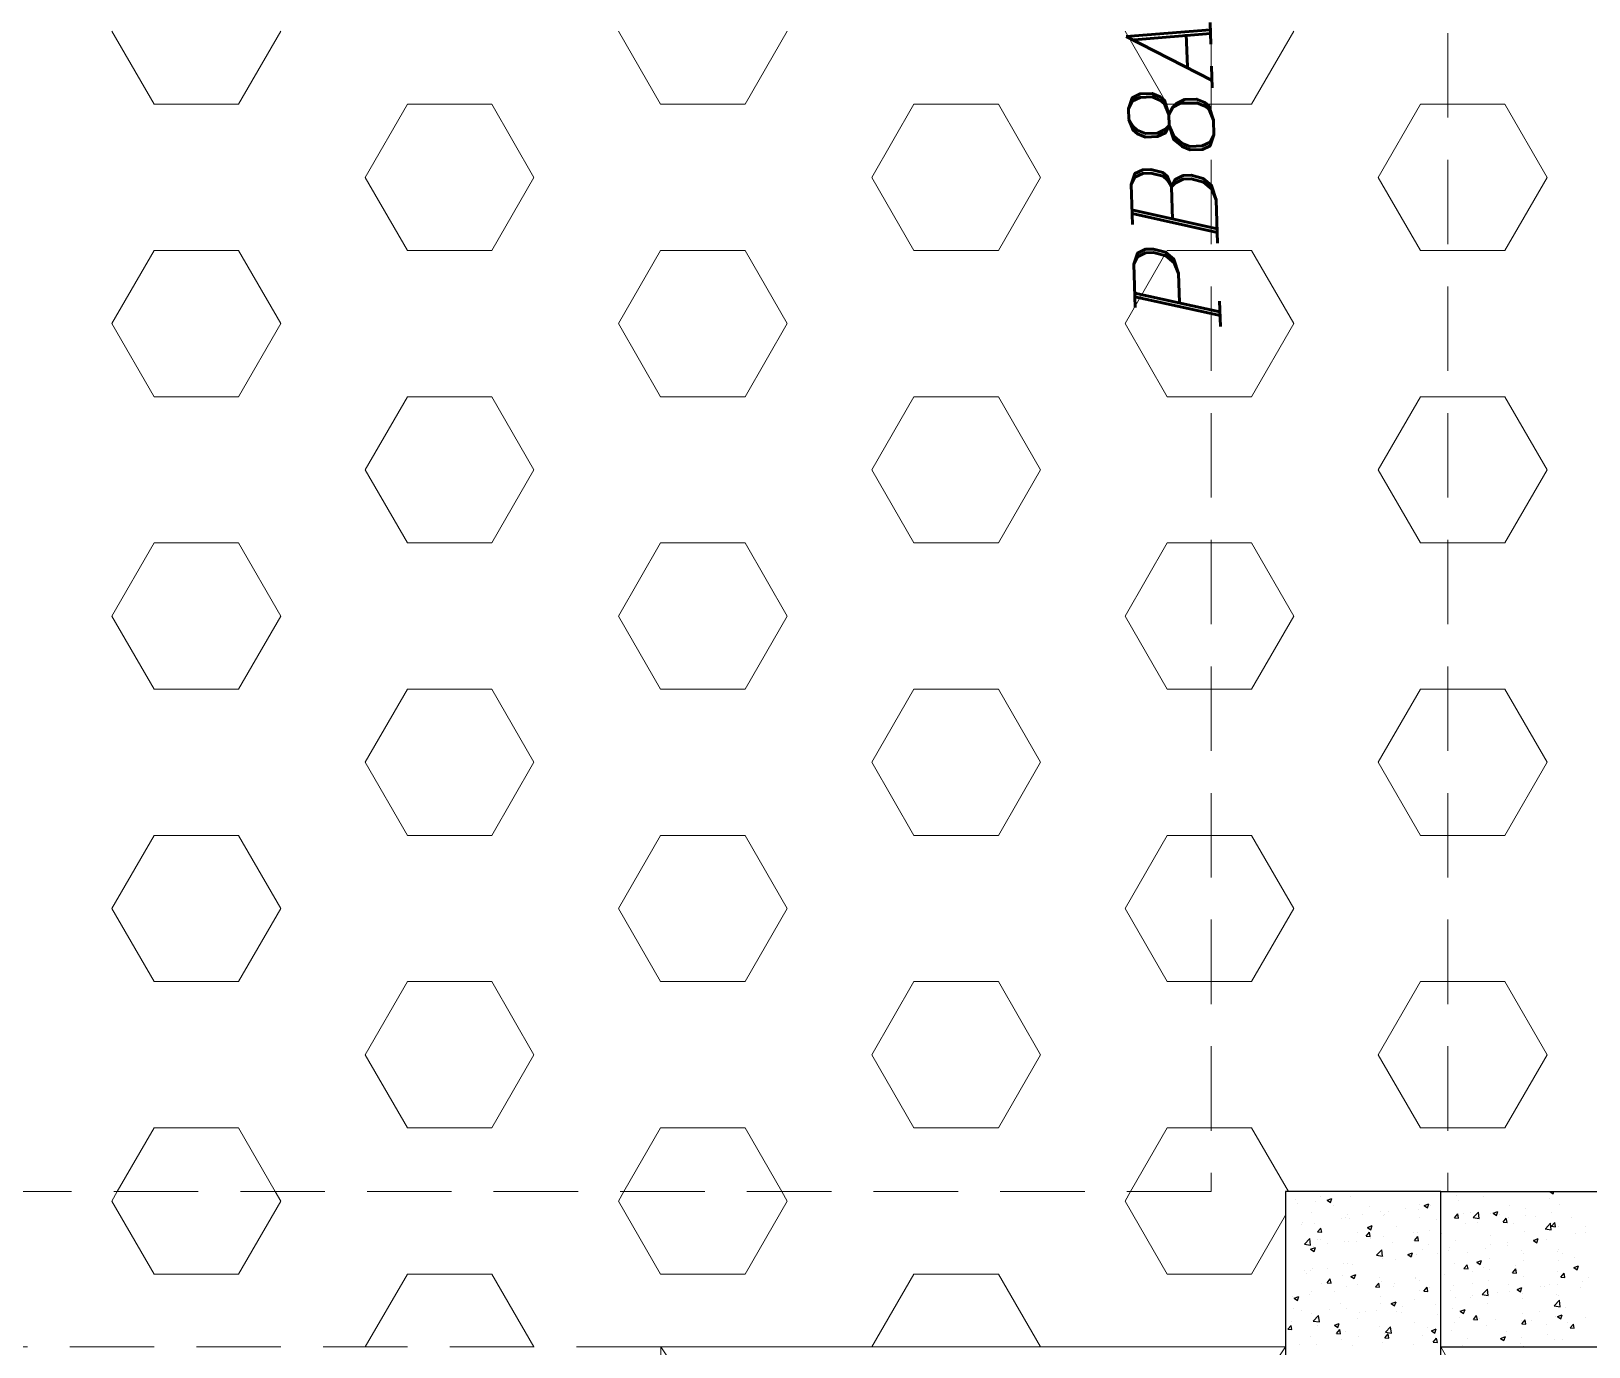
# Model space of a CAD drawing. Header units: millimetres. Extents: x 331487 to 517269, y 198509 to 399936.
# Drawn here: x 396103 to 398409, y 381214 to 383162 of the extents above; entities that cross this region are included whole.
import ezdxf

# ---------------------------------------------------------------- set-up
doc = ezdxf.new("R2010")
doc.units = ezdxf.units.MM
doc.header["$MEASUREMENT"] = 0
doc.linetypes.add('DASHED', pattern=[0.75, 0.5, -0.25])
doc.linetypes.add('DASHED2', pattern=[0.375, 0.25, -0.125])
doc.layers.add('9th_Sunk', color=251, linetype='DASHED', lineweight=5)
doc.layers.add('BEAM', color=1, linetype='Continuous', lineweight=5)
doc.layers.add('COLUMN', color=6, linetype='Continuous')
doc.styles.add('ITALICC', font='italicc', dxfattribs={"height": 0.3})

msp = doc.modelspace()

# ---------------------------------------------------------------- linework, layer by layer
at = {"layer": '9th_Sunk', "linetype": 'Continuous'}
for p, q in [((396284.8, 383053.7), (396222.3, 383162)), ((396409.8, 383053.7), (396472.3, 383162)), ((397034.8, 383053.7), (396972.3, 383162)), ((397159.8, 383053.7), (397222.3, 383162)), ((397784.8, 383053.7), (397722.3, 383162)), ((397909.8, 383053.7), (397972.3, 383162)), ((396284.8, 383053.7), (396409.8, 383053.7)), ((396597.3, 382945.5), (396659.8, 383053.7)), ((396659.8, 383053.7), (396784.8, 383053.7)), ((396847.3, 382945.5), (396784.8, 383053.7)), ((397034.8, 383053.7), (397159.8, 383053.7)), ((397347.3, 382945.5), (397409.8, 383053.7)), ((397409.8, 383053.7), (397534.8, 383053.7)), ((397597.3, 382945.5), (397534.8, 383053.7)), ((397784.8, 383053.7), (397850.1, 383053.7)), ((397850.1, 383053.7), (397909.8, 383053.7)), ((398097.3, 382945.5), (398159.8, 383053.7)), ((398159.8, 383053.7), (398200.1, 383053.7)), ((398200.1, 383053.7), (398284.8, 383053.7)), ((398347.3, 382945.5), (398284.8, 383053.7)), ((396659.8, 382837.2), (396597.3, 382945.5)), ((396784.8, 382837.2), (396847.3, 382945.5)), ((397409.8, 382837.2), (397347.3, 382945.5)), ((397534.8, 382837.2), (397597.3, 382945.5)), ((398159.8, 382837.2), (398097.3, 382945.5)), ((398284.8, 382837.2), (398347.3, 382945.5)), ((396222.3, 382729), (396284.8, 382837.2)), ((396284.8, 382837.2), (396409.8, 382837.2)), ((396472.3, 382729), (396409.8, 382837.2)), ((396659.8, 382837.2), (396784.8, 382837.2)), ((396972.3, 382729), (397034.8, 382837.2)), ((397034.8, 382837.2), (397159.8, 382837.2)), ((397222.3, 382729), (397159.8, 382837.2)), ((397409.8, 382837.2), (397534.8, 382837.2)), ((397722.3, 382729), (397784.8, 382837.2)), ((397784.8, 382837.2), (397850.1, 382837.2)), ((397850.1, 382837.2), (397909.8, 382837.2)), ((397972.3, 382729), (397909.8, 382837.2)), ((398159.8, 382837.2), (398200.1, 382837.2)), ((398200.1, 382837.2), (398284.8, 382837.2)), ((396284.8, 382620.7), (396222.3, 382729)), ((396409.8, 382620.7), (396472.3, 382729)), ((397034.8, 382620.7), (396972.3, 382729)), ((397159.8, 382620.7), (397222.3, 382729)), ((397784.8, 382620.7), (397722.3, 382729)), ((397909.8, 382620.7), (397972.3, 382729)), ((396284.8, 382620.7), (396409.8, 382620.7)), ((396597.3, 382512.5), (396659.8, 382620.7)), ((396659.8, 382620.7), (396784.8, 382620.7)), ((396847.3, 382512.5), (396784.8, 382620.7)), ((397034.8, 382620.7), (397159.8, 382620.7)), ((397347.3, 382512.5), (397409.8, 382620.7)), ((397409.8, 382620.7), (397534.8, 382620.7)), ((397597.3, 382512.5), (397534.8, 382620.7)), ((397784.8, 382620.7), (397850.1, 382620.7)), ((397850.1, 382620.7), (397909.8, 382620.7)), ((398097.3, 382512.5), (398159.8, 382620.7)), ((398159.8, 382620.7), (398200.1, 382620.7)), ((398200.1, 382620.7), (398284.8, 382620.7)), ((398347.3, 382512.5), (398284.8, 382620.7)), ((396659.8, 382404.2), (396597.3, 382512.5)), ((396784.8, 382404.2), (396847.3, 382512.5)), ((397409.8, 382404.2), (397347.3, 382512.5)), ((397534.8, 382404.2), (397597.3, 382512.5)), ((398159.8, 382404.2), (398097.3, 382512.5)), ((398284.8, 382404.2), (398347.3, 382512.5)), ((396222.3, 382296), (396284.8, 382404.2)), ((396284.8, 382404.2), (396409.8, 382404.2)), ((396472.3, 382296), (396409.8, 382404.2)), ((396659.8, 382404.2), (396784.8, 382404.2)), ((396972.3, 382296), (397034.8, 382404.2)), ((397034.8, 382404.2), (397159.8, 382404.2)), ((397222.3, 382296), (397159.8, 382404.2)), ((397409.8, 382404.2), (397534.8, 382404.2)), ((397722.3, 382296), (397784.8, 382404.2)), ((397784.8, 382404.2), (397850.1, 382404.2)), ((397850.1, 382404.2), (397909.8, 382404.2)), ((397972.3, 382296), (397909.8, 382404.2)), ((398159.8, 382404.2), (398200.1, 382404.2)), ((398200.1, 382404.2), (398284.8, 382404.2)), ((396284.8, 382187.7), (396222.3, 382296)), ((396409.8, 382187.7), (396472.3, 382296)), ((397034.8, 382187.7), (396972.3, 382296)), ((397159.8, 382187.7), (397222.3, 382296)), ((397784.8, 382187.7), (397722.3, 382296)), ((397909.8, 382187.7), (397972.3, 382296)), ((396284.8, 382187.7), (396409.8, 382187.7)), ((396597.3, 382079.5), (396659.8, 382187.7)), ((396659.8, 382187.7), (396784.8, 382187.7)), ((396847.3, 382079.5), (396784.8, 382187.7)), ((397034.8, 382187.7), (397159.8, 382187.7)), ((397347.3, 382079.5), (397409.8, 382187.7)), ((397409.8, 382187.7), (397534.8, 382187.7)), ((397597.3, 382079.5), (397534.8, 382187.7)), ((397784.8, 382187.7), (397850.1, 382187.7)), ((397850.1, 382187.7), (397909.8, 382187.7)), ((398097.3, 382079.5), (398159.8, 382187.7)), ((398159.8, 382187.7), (398200.1, 382187.7)), ((398200.1, 382187.7), (398284.8, 382187.7)), ((398347.3, 382079.5), (398284.8, 382187.7)), ((396659.8, 381971.2), (396597.3, 382079.5)), ((396784.8, 381971.2), (396847.3, 382079.5)), ((397409.8, 381971.2), (397347.3, 382079.5)), ((397534.8, 381971.2), (397597.3, 382079.5)), ((398159.8, 381971.2), (398097.3, 382079.5)), ((398284.8, 381971.2), (398347.3, 382079.5)), ((396222.3, 381862.9), (396284.8, 381971.2)), ((396284.8, 381971.2), (396409.8, 381971.2)), ((396472.3, 381862.9), (396409.8, 381971.2)), ((396659.8, 381971.2), (396784.8, 381971.2)), ((396972.3, 381862.9), (397034.8, 381971.2)), ((397034.8, 381971.2), (397159.8, 381971.2)), ((397222.3, 381862.9), (397159.8, 381971.2)), ((397409.8, 381971.2), (397534.8, 381971.2)), ((397722.3, 381862.9), (397784.8, 381971.2)), ((397784.8, 381971.2), (397850.1, 381971.2)), ((397850.1, 381971.2), (397909.8, 381971.2)), ((397972.3, 381862.9), (397909.8, 381971.2)), ((398159.8, 381971.2), (398200.1, 381971.2)), ((398200.1, 381971.2), (398284.8, 381971.2)), ((396284.8, 381754.7), (396222.3, 381862.9)), ((396409.8, 381754.7), (396472.3, 381862.9)), ((397034.8, 381754.7), (396972.3, 381862.9)), ((397159.8, 381754.7), (397222.3, 381862.9)), ((397784.8, 381754.7), (397722.3, 381862.9)), ((397909.8, 381754.7), (397972.3, 381862.9)), ((396284.8, 381754.7), (396409.8, 381754.7)), ((396597.3, 381646.4), (396659.8, 381754.7)), ((396659.8, 381754.7), (396784.8, 381754.7)), ((396847.3, 381646.4), (396784.8, 381754.7)), ((397034.8, 381754.7), (397159.8, 381754.7)), ((397347.3, 381646.4), (397409.8, 381754.7)), ((397409.8, 381754.7), (397534.8, 381754.7)), ((397597.3, 381646.4), (397534.8, 381754.7)), ((397784.8, 381754.7), (397850.1, 381754.7)), ((397850.1, 381754.7), (397909.8, 381754.7)), ((398097.3, 381646.4), (398159.8, 381754.7)), ((398159.8, 381754.7), (398200.1, 381754.7)), ((398200.1, 381754.7), (398284.8, 381754.7)), ((398347.3, 381646.4), (398284.8, 381754.7)), ((396659.8, 381538.2), (396597.3, 381646.4)), ((396784.8, 381538.2), (396847.3, 381646.4)), ((397409.8, 381538.2), (397347.3, 381646.4)), ((397534.8, 381538.2), (397597.3, 381646.4)), ((398159.8, 381538.2), (398097.3, 381646.4)), ((398284.8, 381538.2), (398347.3, 381646.4)), ((396230.4, 381444), (396284.8, 381538.2)), ((396284.8, 381538.2), (396409.8, 381538.2)), ((396464.2, 381444), (396409.8, 381538.2)), ((396659.8, 381538.2), (396784.8, 381538.2)), ((396980.4, 381444), (397034.8, 381538.2)), ((397034.8, 381538.2), (397159.8, 381538.2)), ((397214.2, 381444), (397159.8, 381538.2)), ((397409.8, 381538.2), (397534.8, 381538.2)), ((397730.4, 381444), (397784.8, 381538.2)), ((397784.8, 381538.2), (397850.1, 381538.2)), ((397850.1, 381538.2), (397909.8, 381538.2)), ((397964.2, 381444), (397909.8, 381538.2)), ((398159.8, 381538.2), (398200.1, 381538.2)), ((398200.1, 381538.2), (398284.8, 381538.2)), ((396222.3, 381429.9), (396230.4, 381444)), ((396472.3, 381429.9), (396464.2, 381444)), ((396972.3, 381429.9), (396980.4, 381444)), ((397222.3, 381429.9), (397214.2, 381444)), ((397722.3, 381429.9), (397730.4, 381444)), ((396284.8, 381321.7), (396222.3, 381429.9)), ((396409.8, 381321.7), (396472.3, 381429.9)), ((397034.8, 381321.7), (396972.3, 381429.9)), ((397159.8, 381321.7), (397222.3, 381429.9)), ((397784.8, 381321.7), (397722.3, 381429.9)), ((397909.8, 381321.7), (397960.1, 381408.9)), ((396284.8, 381321.7), (396409.8, 381321.7)), ((396597.6, 381214), (396659.8, 381321.7)), ((396659.8, 381321.7), (396784.8, 381321.7)), ((396847, 381214), (396784.8, 381321.7)), ((397034.8, 381321.7), (397159.8, 381321.7)), ((397347.6, 381214), (397409.8, 381321.7)), ((397409.8, 381321.7), (397534.8, 381321.7)), ((397597, 381214), (397534.8, 381321.7)), ((397784.8, 381321.7), (397909.8, 381321.7)), ((396597.3, 381213.4), (396597.6, 381214)), ((396847.3, 381213.4), (396847, 381214))]:
    msp.add_line(p, q, dxfattribs=at)
at = {"layer": 'BEAM', "linetype": 'DASHED2', "ltscale": 500}
for p, q in [((397850.1, 384659), (397850.1, 381444)), ((398200.1, 384659), (398200.1, 381444)), ((397850.1, 381444), (393820.1, 381444)), ((397035.1, 381214), (393820.1, 381214))]:
    msp.add_line(p, q, dxfattribs=at)
at = {"layer": 'BEAM', "ltscale": 250}
for p, q in [((397035.1, 379844), (397035.1, 381214)), ((397035.1, 379844), (397960.1, 381214)), ((397035.1, 381214), (397960.1, 379844)), ((397035.1, 381214), (397960.1, 381214)), ((398190.1, 381214), (399990.1, 377974))]:
    msp.add_line(p, q, dxfattribs=at)
at = {"layer": 'COLUMN'}
for p, q in [((398190.1, 381444), (397960.1, 381444)), ((397960.1, 381444), (397960.1, 377744)), ((398190.1, 381444), (399990.1, 381444)), ((398190.1, 377974), (398190.1, 381444)), ((398190.1, 381214), (399990.1, 381214))]:
    msp.add_line(p, q, dxfattribs=at)
at = {"layer": 'COLUMN', "color": 2, "linetype": 'Continuous'}
for p, q in [((398012.1, 381437.3), (398012.1, 381437.3)), ((398055.8, 381436.9), (398055.8, 381436.9)), ((398107.1, 381443.9), (398107.1, 381443.9)), ((398213.4, 381437.6), (398213.4, 381437.6)), ((398351.4, 381444), (398356.3, 381440.7)), ((398356.3, 381440.7), (398357.4, 381444)), ((398408.7, 381443.2), (398408.7, 381443.2)), ((397974.2, 381432.4), (397974.2, 381432.4)), ((397977.6, 381426), (397977.6, 381426)), ((398003.8, 381429.4), (398003.8, 381429.4)), ((398021.5, 381431.1), (398028.5, 381433.8)), ((398021.5, 381431.1), (398026.5, 381427.8)), ((398026.4, 381427.8), (398028.5, 381433.8)), ((398031, 381423.8), (398031, 381423.8)), ((398084.4, 381421.5), (398084.4, 381421.5)), ((398100.6, 381414.7), (398100.6, 381414.7)), ((398111.9, 381414.5), (398111.9, 381414.5)), ((398137.7, 381419.3), (398137.7, 381419.3)), ((398156.4, 381417.1), (398156.4, 381417.1)), ((398158.9, 381424.8), (398158.9, 381424.8)), ((398165.2, 381423.1), (398172.2, 381425.8)), ((398165.2, 381423.1), (398170.2, 381419.8)), ((398170.2, 381419.8), (398172.2, 381425.8)), ((398175, 381422.8), (398175, 381422.8)), ((398190.3, 381427.6), (398190.3, 381427.6)), ((398215.3, 381430.9), (398215.3, 381430.9)), ((398253.2, 381435.9), (398253.2, 381435.9)), ((398267.3, 381411.8), (398274.3, 381414.5)), ((398272.3, 381408.5), (398274.3, 381414.5)), ((398292.1, 381423.2), (398292.1, 381423.2)), ((398315.4, 381418.8), (398315.4, 381418.8)), ((398350.4, 381433.2), (398350.4, 381433.2)), ((398366, 381425.2), (398366, 381425.2)), ((397983.9, 381394.7), (397983.9, 381394.7)), ((397985.8, 381397.9), (397985.8, 381397.9)), ((397998.7, 381412.6), (397998.7, 381412.6)), ((398002.6, 381396.1), (398002.6, 381396.1)), ((398042.2, 381404.7), (398042.2, 381404.7)), ((398049, 381406.2), (398049, 381406.2)), ((398052.1, 381410.3), (398052.1, 381410.3)), ((398054.5, 381403.6), (398054.5, 381403.6)), ((398074, 381409.5), (398074, 381409.5)), ((398081.2, 381390.9), (398088.2, 381393.6)), ((398081.2, 381390.9), (398086.1, 381387.5)), ((398086.1, 381387.5), (398088.2, 381393.6)), ((398105.4, 381408.1), (398105.4, 381408.1)), ((398105.9, 381410.7), (398105.9, 381410.7)), ((398124.5, 381392.8), (398124.5, 381392.8)), ((398158.8, 381405.8), (398158.8, 381405.8)), ((398182.8, 381402.8), (398182.8, 381402.8)), ((398190.5, 381401), (398190.5, 381401)), ((398210.3, 381405), (398215.1, 381410.8)), ((398210.3, 381405), (398216.2, 381404.5)), ((398212.2, 381404.3), (398212.2, 381404.3)), ((398216.2, 381404.5), (398215.1, 381410.8)), ((398222.8, 381412.1), (398222.8, 381412.1)), ((398226.9, 381396.4), (398226.9, 381396.4)), ((398233.7, 381413.2), (398233.7, 381413.2)), ((398237.8, 381405.3), (398245.6, 381413.5)), ((398237.8, 381405.3), (398246.7, 381403.9)), ((398243.9, 381398.7), (398243.9, 381398.7)), ((398246.7, 381403.9), (398245.6, 381413.4)), ((398264.1, 381411.8), (398264.1, 381411.8)), ((398267.3, 381411.8), (398272.3, 381408.5)), ((398276.2, 381409.9), (398276.2, 381409.9)), ((398282, 381398.7), (398286.8, 381404.5)), ((398282, 381398.7), (398288, 381398.2)), ((398288, 381398.2), (398286.8, 381404.5)), ((398290.1, 381404.8), (398290.1, 381404.8)), ((398297.3, 381396.5), (398297.3, 381396.5)), ((398315.1, 381408.1), (398315.1, 381408.1)), ((398329.6, 381407.6), (398329.6, 381407.6)), ((398344.6, 381388.8), (398352.4, 381396.9)), ((398350.7, 381394.2), (398350.7, 381394.2)), ((398353.4, 381387.4), (398352.3, 381396.9)), ((398353, 381413), (398353, 381413)), ((398353.7, 381392.5), (398358.5, 381398.2)), ((398353.7, 381392.5), (398359.7, 381391.9)), ((398359.7, 381391.9), (398358.5, 381398.2)), ((398364.7, 381391.9), (398364.7, 381391.9)), ((398383, 381405.4), (398383, 381405.4)), ((398404.1, 381391.9), (398404.1, 381391.9)), ((397987.9, 381366.2), (397995.7, 381374.3)), ((397996.8, 381364.8), (397995.7, 381374.3)), ((398007.5, 381384.2), (398012.4, 381389.9)), ((398007.5, 381384.2), (398013.5, 381383.7)), ((398007.9, 381372.8), (398007.9, 381372.8)), ((398011.1, 381373), (398011.1, 381373)), ((398013.5, 381383.7), (398012.4, 381389.9)), ((398047.7, 381370.1), (398047.7, 381370.1)), ((398053.3, 381370.3), (398053.3, 381370.3)), ((398064.5, 381370.7), (398064.5, 381370.7)), ((398066.2, 381382.8), (398066.2, 381382.8)), ((398079.3, 381377.9), (398084.1, 381383.7)), ((398079.3, 381377.9), (398085.2, 381377.4)), ((398085.2, 381377.4), (398084.1, 381383.6)), ((398085.6, 381375.1), (398085.6, 381375.1)), ((398104.7, 381377.4), (398104.7, 381377.4)), ((398117.8, 381368.4), (398117.8, 381368.4)), ((398148.7, 381383.4), (398148.7, 381383.4)), ((398151, 381371.6), (398155.8, 381377.4)), ((398151, 381371.6), (398157, 381371.1)), ((398155.2, 381383.8), (398155.2, 381383.8)), ((398157, 381371.1), (398155.8, 381377.4)), ((398173.7, 381386.7), (398173.7, 381386.7)), ((398190.1, 381382.2), (398190.3, 381382.3)), ((398190.1, 381381.7), (398190.3, 381382.3)), ((398210.9, 381371), (398210.9, 381371)), ((398262.9, 381378.5), (398262.9, 381378.5)), ((398288.8, 381368.6), (398288.8, 381368.6)), ((398314.2, 381385.5), (398314.2, 381385.5)), ((398326.7, 381373.6), (398326.7, 381373.6)), ((398327, 381371.6), (398334, 381374.3)), ((398327, 381371.6), (398332, 381368.2)), ((398332, 381368.2), (398334, 381374.3)), ((398344.5, 381388.8), (398353.4, 381387.4)), ((398346.2, 381373.5), (398346.2, 381373.5)), ((398389.8, 381381.9), (398389.8, 381381.9)), ((398404.6, 381383.5), (398404.6, 381383.5)), ((397987.9, 381366.2), (397996.8, 381364.8)), ((397997.1, 381358.6), (398004.1, 381361.3)), ((397997.1, 381358.6), (398002.1, 381355.3)), ((398001.4, 381362.8), (398001.4, 381362.8)), ((398002.1, 381355.3), (398004.1, 381361.3)), ((398022.6, 381366.8), (398022.6, 381366.8)), ((398094.6, 381349.7), (398102.4, 381357.8)), ((398094.6, 381349.6), (398103.5, 381348.3)), ((398103.5, 381348.3), (398102.4, 381357.8)), ((398104.4, 381347.8), (398104.4, 381347.8)), ((398140.9, 381350.6), (398147.9, 381353.3)), ((398140.9, 381350.6), (398145.8, 381347.3)), ((398145.8, 381347.3), (398147.9, 381353.3)), ((398147.4, 381347.2), (398147.4, 381347.2)), ((398154, 381350.5), (398154, 381350.5)), ((398162.7, 381357.8), (398162.7, 381357.8)), ((398171.2, 381366.2), (398171.2, 381366.2)), ((398185.3, 381352.2), (398185.3, 381352.2)), ((398200.6, 381357), (398200.6, 381357)), ((398202.9, 381361.3), (398202.9, 381361.3)), ((398229.6, 381353.5), (398229.6, 381353.5)), ((398256.3, 381359.1), (398256.3, 381359.1)), ((398261.7, 381345.2), (398261.7, 381345.2)), ((398263.7, 381365.3), (398263.7, 381365.3)), ((398287.9, 381363.5), (398287.9, 381363.5)), ((398309.7, 381356.8), (398309.7, 381356.8)), ((398313, 381352.2), (398313, 381352.2)), ((398363.1, 381354.5), (398363.1, 381354.5)), ((398363.5, 381358.6), (398363.5, 381358.6)), ((398370.2, 381351.6), (398370.2, 381351.6)), ((398388.5, 381345.8), (398388.5, 381345.8)), ((397987.8, 381327.8), (397987.8, 381327.8)), ((397991.6, 381321.9), (397991.6, 381321.9)), ((397996.3, 381327.3), (397996.3, 381327.3)), ((398000.2, 381329.5), (398000.2, 381329.5)), ((398021.4, 381330.6), (398021.4, 381330.6)), ((398046.1, 381337.8), (398046.1, 381337.8)), ((398052.1, 381337), (398052.1, 381337)), ((398059.2, 381335.6), (398059.2, 381335.6)), ((398103.5, 381344.1), (398103.5, 381344.1)), ((398122.4, 381343.9), (398122.4, 381343.9)), ((398195.2, 381321.5), (398195.2, 381321.5)), ((398209.7, 381337.7), (398209.7, 381337.7)), ((398224.1, 381329.8), (398229, 381335.5)), ((398224.1, 381329.8), (398230.1, 381329.3)), ((398230.1, 381329.3), (398229, 381335.5)), ((398237.4, 381325.9), (398237.4, 381325.9)), ((398243, 381339.3), (398250, 381342)), ((398243, 381339.3), (398248, 381336)), ((398248, 381336), (398250, 381342)), ((398253.6, 381331.5), (398253.6, 381331.5)), ((398262.5, 381329.2), (398262.5, 381329.2)), ((398295.9, 381323.5), (398300.7, 381329.3)), ((398295.9, 381323.5), (398301.8, 381323)), ((398300.3, 381334.2), (398300.3, 381334.2)), ((398301.8, 381323), (398300.7, 381329.3)), ((398311.9, 381341.6), (398311.9, 381341.6)), ((398362.3, 381325.3), (398362.3, 381325.3)), ((398363.5, 381342.5), (398363.5, 381342.5)), ((398367.6, 381317.2), (398372.4, 381323)), ((398373.6, 381316.7), (398372.4, 381323)), ((398386.7, 381331.3), (398393.7, 381334)), ((398386.7, 381331.3), (398391.7, 381327.9)), ((398391.7, 381327.9), (398393.7, 381334)), ((398012.7, 381308.4), (398012.7, 381308.4)), ((398021.4, 381309), (398026.2, 381314.7)), ((398021.4, 381309), (398027.4, 381308.4)), ((398027.4, 381308.4), (398026.2, 381314.7)), ((398045, 381319.6), (398045, 381319.6)), ((398050.9, 381303.7), (398050.9, 381303.7)), ((398056.8, 381318.4), (398063.8, 381321.1)), ((398056.8, 381318.4), (398061.8, 381315)), ((398061.8, 381315), (398063.8, 381321.1)), ((398066.1, 381306.2), (398066.1, 381306.2)), ((398093.1, 381302.7), (398098, 381308.4)), ((398093.1, 381302.7), (398099.1, 381302.2)), ((398096.1, 381304.5), (398096.1, 381304.5)), ((398099.1, 381302.2), (398098, 381308.4)), ((398098.4, 381317.3), (398098.4, 381317.3)), ((398102.2, 381310.8), (398102.2, 381310.8)), ((398119.5, 381303.9), (398119.5, 381303.9)), ((398121.1, 381307.8), (398121.1, 381307.8)), ((398151.8, 381315.1), (398151.8, 381315.1)), ((398152.8, 381317.2), (398152.8, 381317.2)), ((398159, 381312.8), (398159, 381312.8)), ((398164.9, 381296.4), (398169.7, 381302.2)), ((398170.8, 381295.9), (398169.7, 381302.2)), ((398172.8, 381301.7), (398172.8, 381301.7)), ((398208.5, 381304.4), (398208.5, 381304.4)), ((398236.9, 381308), (398236.9, 381308)), ((398251.1, 381291.4), (398258.9, 381299.5)), ((398260, 381290), (398258.9, 381299.5)), ((398260.4, 381311.9), (398260.4, 381311.9)), ((398290.2, 381305.7), (398290.2, 381305.7)), ((398302.7, 381299.1), (398309.7, 381301.7)), ((398302.7, 381299.1), (398307.7, 381295.7)), ((398307.7, 381295.7), (398309.7, 381301.7)), ((398311.8, 381318.9), (398311.8, 381318.9)), ((398337.2, 381303), (398337.2, 381303)), ((398343.6, 381303.4), (398343.6, 381303.4)), ((398350.1, 381306.6), (398350.1, 381306.6)), ((398362.2, 381306.3), (398362.2, 381306.3)), ((398367.6, 381317.2), (398373.6, 381316.7)), ((398397, 381301.2), (398397, 381301.2)), ((398400.1, 381311.3), (398400.1, 381311.3)), ((398408.4, 381316.6), (398408.4, 381316.6)), ((397970, 381287.9), (397970, 381287.9)), ((397972.8, 381286.1), (397979.8, 381288.8)), ((397972.8, 381286.1), (397977.8, 381282.8)), ((397977.8, 381282.8), (397979.8, 381288.8)), ((397995.1, 381291.2), (397995.1, 381291.2)), ((397999, 381296.2), (397999, 381296.2)), ((398032.9, 381296.2), (398032.9, 381296.2)), ((398041.9, 381278.1), (398041.9, 381278.1)), ((398100.3, 381288.1), (398100.3, 381288.1)), ((398101, 381277.5), (398101, 381277.5)), ((398116.5, 381278.1), (398123.5, 381280.8)), ((398116.5, 381278.1), (398121.5, 381274.8)), ((398121.5, 381274.8), (398123.5, 381280.8)), ((398151.5, 381283.9), (398151.5, 381283.9)), ((398158.6, 381298.1), (398158.6, 381298.1)), ((398164.9, 381296.4), (398170.8, 381295.9)), ((398182.5, 381276.2), (398182.5, 381276.2)), ((398204.6, 381296.8), (398204.6, 381296.8)), ((398211.1, 381286.4), (398211.1, 381286.4)), ((398233.4, 381286.5), (398233.4, 381286.5)), ((398236.2, 381289.7), (398236.2, 381289.7)), ((398251.1, 381291.3), (398260, 381290)), ((398257.9, 381294.5), (398257.9, 381294.5)), ((398259.2, 381278.6), (398259.2, 381278.6)), ((398274, 381294.7), (398274, 381294.7)), ((398291.8, 381296.5), (398291.8, 381296.5)), ((398310.6, 381285.7), (398310.6, 381285.7)), ((398311.3, 381292.3), (398311.3, 381292.3)), ((398357.8, 381274.8), (398365.6, 381283)), ((398361.1, 381292.1), (398361.1, 381292.1)), ((398364.7, 381290), (398364.7, 381290)), ((398366.7, 381273.4), (398365.6, 381282.9)), ((397971.7, 381271), (397971.7, 381271)), ((397983.6, 381268.1), (397983.6, 381268.1)), ((397997.7, 381263), (397997.7, 381263)), ((398001.1, 381252.2), (398008.9, 381260.4)), ((398006.6, 381256.7), (398006.6, 381256.7)), ((398010, 381250.9), (398008.9, 381260.4)), ((398025.1, 381268.8), (398025.1, 381268.8)), ((398049.7, 381270.5), (398049.7, 381270.5)), ((398065.9, 381256.1), (398065.9, 381256.1)), ((398069.8, 381265.1), (398069.8, 381265.1)), ((398078.5, 381266.5), (398078.5, 381266.5)), ((398094.8, 381268.4), (398094.8, 381268.4)), ((398124.2, 381266.2), (398124.2, 381266.2)), ((398131.9, 381264.3), (398131.9, 381264.3)), ((398132.7, 381273.3), (398132.7, 381273.3)), ((398185.2, 381262), (398185.2, 381262)), ((398207.3, 381271.1), (398207.3, 381271.1)), ((398217, 381257.1), (398217, 381257.1)), ((398218.7, 381266.8), (398225.7, 381269.5)), ((398218.7, 381266.8), (398223.6, 381263.4)), ((398223.6, 381263.4), (398225.7, 381269.5)), ((398238, 381254.6), (398242.8, 381260.3)), ((398238, 381254.6), (398244, 381254.1)), ((398244, 381254), (398242.8, 381260.3)), ((398247.7, 381255.3), (398247.7, 381255.3)), ((398270.3, 381254.9), (398270.3, 381254.9)), ((398309.4, 381252.4), (398309.4, 381252.4)), ((398309.7, 381248.3), (398314.6, 381254)), ((398310.9, 381263.6), (398310.9, 381263.6)), ((398315.7, 381247.8), (398314.6, 381254)), ((398323.7, 381252.6), (398323.7, 381252.6)), ((398335.9, 381266.9), (398335.9, 381266.9)), ((398357.8, 381274.8), (398366.7, 381273.4)), ((398359.9, 381258.8), (398359.9, 381258.8)), ((398362.4, 381258.8), (398369.4, 381261.5)), ((398362.4, 381258.8), (398367.4, 381255.4)), ((398367.4, 381255.4), (398369.4, 381261.5)), ((398373.8, 381271.9), (398373.8, 381271.9)), ((398404.3, 381256.9), (398404.3, 381256.9)), ((397963.6, 381240), (397968.4, 381245.8)), ((397963.6, 381240), (397969.5, 381239.5)), ((397969.5, 381239.5), (397968.4, 381245.8)), ((397968.8, 381251.8), (397968.8, 381251.8)), ((397996.5, 381229.7), (397996.5, 381229.7)), ((398001.1, 381252.2), (398010, 381250.9)), ((398007.6, 381246.1), (398007.6, 381246.1)), ((398032.5, 381245.9), (398039.5, 381248.5)), ((398032.5, 381245.9), (398037.5, 381242.5)), ((398035.3, 381233.7), (398040.1, 381239.5)), ((398035.3, 381233.7), (398041.3, 381233.2)), ((398037.5, 381242.5), (398039.5, 381248.5)), ((398041.3, 381233.2), (398040.1, 381239.5)), ((398048.5, 381237.2), (398048.5, 381237.2)), ((398099.8, 381244.2), (398099.8, 381244.2)), ((398106.4, 381233.9), (398106.4, 381233.9)), ((398107, 381227.5), (398111.8, 381233.2)), ((398107.8, 381235.7), (398116.7, 381234.3)), ((398107.9, 381235.7), (398115.6, 381243.8)), ((398113, 381226.9), (398111.8, 381233.2)), ((398116.7, 381234.3), (398115.6, 381243.8)), ((398150.3, 381250.6), (398150.3, 381250.6)), ((398162.4, 381231.2), (398162.4, 381231.2)), ((398169.5, 381242.2), (398169.5, 381242.2)), ((398176.2, 381237.8), (398183.2, 381240.5)), ((398176.2, 381237.8), (398181.2, 381234.5)), ((398181.2, 381234.5), (398183.2, 381240.5)), ((398206.1, 381237.8), (398206.1, 381237.8)), ((398209.9, 381250.3), (398209.9, 381250.3)), ((398258, 381245.3), (398258, 381245.3)), ((398278.4, 381226.5), (398285.4, 381229.2)), ((398283.3, 381223.2), (398285.4, 381229.2)), ((398287.6, 381236.9), (398287.6, 381236.9)), ((398309.7, 381248.3), (398315.7, 381247.8)), ((398345.9, 381246.9), (398345.9, 381246.9)), ((398347.5, 381232.4), (398347.5, 381232.4)), ((398377.1, 381250.4), (398377.1, 381250.4)), ((398381.5, 381242), (398386.3, 381247.8)), ((398381.5, 381242), (398387.4, 381241.5)), ((398387.4, 381241.5), (398386.3, 381247.8)), ((397980.3, 381217.3), (397980.3, 381217.3)), ((398005.6, 381217.7), (398005.6, 381217.7)), ((398043.5, 381225.6), (398043.5, 381225.6)), ((398059, 381215.4), (398059, 381215.4)), ((398068.5, 381228.9), (398068.5, 381228.9)), ((398104.1, 381221.2), (398104.1, 381221.2)), ((398107, 381227.5), (398113, 381226.9)), ((398149.1, 381217.3), (398149.1, 381217.3)), ((398178.7, 381221.2), (398183.6, 381226.9)), ((398178.7, 381221.2), (398184.7, 381220.7)), ((398184.7, 381220.7), (398183.6, 381226.9)), ((398221.4, 381215.8), (398221.4, 381215.8)), ((398229.3, 381226.9), (398229.3, 381226.9)), ((398278.4, 381226.5), (398283.3, 381223.2)), ((398284.6, 381224.2), (398284.6, 381224.2)), ((398308.1, 381219.1), (398308.1, 381219.1)), ((398309.6, 381227.4), (398309.6, 381227.4)), ((398311.6, 381214.9), (398311.6, 381214.9)), ((398358.7, 381225.5), (398358.7, 381225.5)), ((398369.9, 381224.9), (398369.9, 381224.9))]:
    msp.add_line(p, q, dxfattribs=at)

# ---------------------------------------------------------------- texts
at = {"color": 3, "linetype": 'Continuous', "style": 'ITALICC'}
msp.add_attdef('PB8A', (397863.6, 382724.9), '', height=125, rotation=91.9596, dxfattribs=at)

doc.saveas('drawing.dxf')
